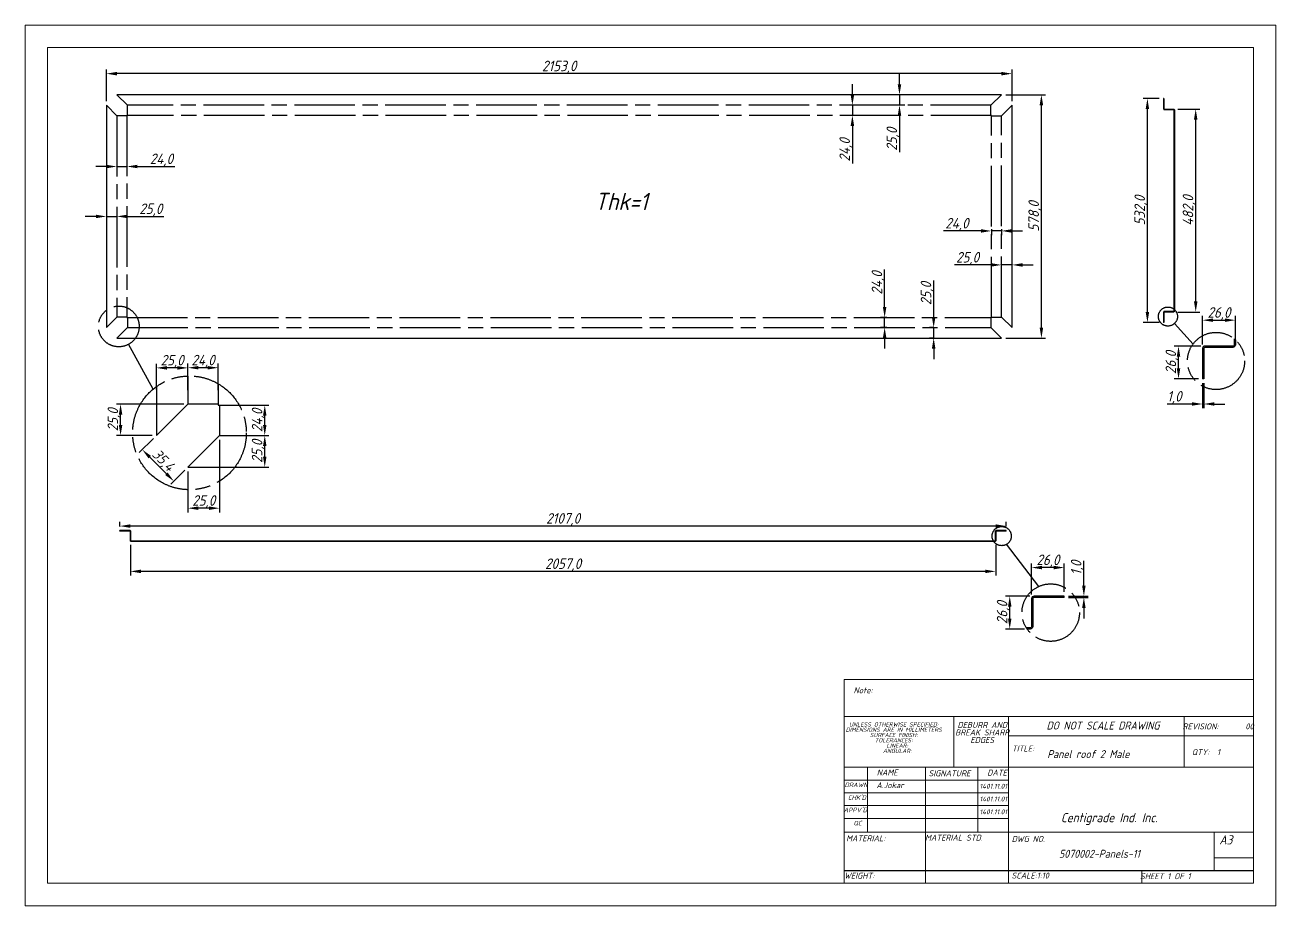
# Model space of a CAD drawing. Header units: inches. Extents: x 18597 to 101525, y -10106 to 51.
# Drawn here: x 51091 to 54065, y -2453 to -360 of the extents above; entities that cross this region are included whole.
import ezdxf

# ---------------------------------------------------------------- set-up
doc = ezdxf.new("R2010")
doc.units = ezdxf.units.IN
doc.header["$LTSCALE"] = 6
doc.header["$MEASUREMENT"] = 0
doc.linetypes.add('ACAD_ISO08W100', pattern=[36, 24, -3, 6, -3])
doc.linetypes.add('SLD-Solid', pattern=[0])
doc.styles.add('GENISO', font='geniso.shx', dxfattribs={"oblique": 15})
doc.dimstyles.new('Scale', dxfattribs={"dimscale": 10, "dimtxt": 2.5, "dimasz": 2.5, "dimexe": 1, "dimexo": 1, "dimgap": 0.1, "dimtad": 1, "dimdec": 1, "dimzin": 0, "dimtxsty": 'GENISO', "dimcen": 2.5, "dimclrd": 1, "dimclre": 1, "dimclrt": 256, "dimadec": 0, "dimazin": 0, "dimtfac": 1, "dimtdec": 1, "dimtmove": 0, "dimatfit": 3, "dimfxl": 1, "dimtzin": 0, "dimlwd": -1, "dimlwe": -1, "dimarcsym": 0})
doc.dimstyles.new('Scale 3', dxfattribs={"dimscale": 10, "dimtxt": 2.5, "dimasz": 2.5, "dimexe": 1, "dimexo": 1, "dimgap": 0.1, "dimtad": 1, "dimdec": 1, "dimlfac": 0.333333, "dimzin": 0, "dimtxsty": 'GENISO', "dimcen": 2.5, "dimclrd": 1, "dimclre": 1, "dimclrt": 256, "dimadec": 0, "dimazin": 0, "dimtfac": 1, "dimtdec": 1, "dimtmove": 0, "dimatfit": 3, "dimfxl": 1, "dimtzin": 0, "dimlwd": -1, "dimlwe": -1, "dimarcsym": 0})

# ---------------------------------------------------------------- blocks, each defined once
blk = doc.blocks.new('*D186')
at = {"color": 1, "transparency": 16777216}
for p, q in [((53886.5, -1122.8), (53823.4, -1122.8)), ((53833.4, -1175.8), (53833.4, -1147.8)), ((53880.5, -1200.8), (53823.4, -1200.8))]:
    blk.add_line(p, q, dxfattribs=at)
for points in [[(53829.2, -1147.8), (53837.5, -1147.8), (53833.4, -1122.8)], [(53829.2, -1175.8), (53837.5, -1175.8), (53833.4, -1200.8)]]:
    blk.add_solid(points, dxfattribs=at)
at = {"layer": 'Defpoints', "color": 0, "transparency": 16777216}
for p in [(53833.4, -1122.8), (53896.5, -1122.8), (53890.5, -1200.8)]:
    blk.add_point(p, dxfattribs=at)
at = {"transparency": 16777216, "insert": (53818, -1161.8), "char_height": 25, "attachment_point": 5, "rotation": 90, "style": 'GENISO'}
blk.add_mtext('26,0', dxfattribs=at)
blk = doc.blocks.new('*D187')
at = {"color": 1, "transparency": 16777216}
for p, q in [((53890.5, -1118.8), (53890.5, -1051.2)), ((53915.5, -1061.2), (53943.5, -1061.2)), ((53968.5, -1109.8), (53968.5, -1051.2))]:
    blk.add_line(p, q, dxfattribs=at)
for points in [[(53915.5, -1057), (53915.5, -1065.3), (53890.5, -1061.2)], [(53943.5, -1057), (53943.5, -1065.3), (53968.5, -1061.2)]]:
    blk.add_solid(points, dxfattribs=at)
at = {"layer": 'Defpoints', "color": 0, "transparency": 16777216}
for p in [(53968.5, -1061.2), (53890.5, -1128.8), (53968.5, -1119.8)]:
    blk.add_point(p, dxfattribs=at)
at = {"transparency": 16777216, "insert": (53929.5, -1045.8), "char_height": 25, "attachment_point": 5, "style": 'GENISO'}
blk.add_mtext('26,0', dxfattribs=at)
blk = doc.blocks.new('*D188')
at = {"color": 1, "transparency": 16777216}
for p, q in [((53890.5, -1210.8), (53890.5, -1270.3)), ((53893.5, -1210.8), (53893.5, -1270.3)), ((53865.5, -1260.3), (53806.2, -1260.3)), ((53893.5, -1260.3), (53890.5, -1260.3)), ((53918.5, -1260.3), (53943.5, -1260.3))]:
    blk.add_line(p, q, dxfattribs=at)
for points in [[(53865.5, -1256.1), (53865.5, -1264.4), (53890.5, -1260.3)], [(53918.5, -1256.1), (53918.5, -1264.4), (53893.5, -1260.3)]]:
    blk.add_solid(points, dxfattribs=at)
at = {"layer": 'Defpoints', "color": 0, "transparency": 16777216}
for p in [(53890.5, -1200.8), (53893.5, -1200.8), (53890.5, -1260.3)]:
    blk.add_point(p, dxfattribs=at)
at = {"transparency": 16777216, "insert": (53823.4, -1244.9), "char_height": 25, "attachment_point": 5, "style": 'GENISO'}
blk.add_mtext('1,0', dxfattribs=at)
blk = doc.blocks.new('*D189')
at = {"color": 1, "transparency": 16777216}
for p, q in [((53483.9, -1712.8), (53483.9, -1638.8)), ((53536.9, -1648.8), (53508.9, -1648.8)), ((53561.9, -1706.8), (53561.9, -1638.8))]:
    blk.add_line(p, q, dxfattribs=at)
for points in [[(53508.9, -1644.6), (53508.9, -1653), (53483.9, -1648.8)], [(53536.9, -1644.6), (53536.9, -1653), (53561.9, -1648.8)]]:
    blk.add_solid(points, dxfattribs=at)
at = {"layer": 'Defpoints', "color": 0, "transparency": 16777216}
for p in [(53483.9, -1648.8), (53483.9, -1722.8), (53561.9, -1716.8)]:
    blk.add_point(p, dxfattribs=at)
at = {"transparency": 16777216, "insert": (53522.9, -1633.4), "char_height": 25, "attachment_point": 5, "style": 'GENISO'}
blk.add_mtext('26,0', dxfattribs=at)
blk = doc.blocks.new('*D190')
at = {"color": 1, "transparency": 16777216}
for p, q in [((53479.9, -1716.8), (53422.1, -1716.8)), ((53432.1, -1769.8), (53432.1, -1741.8)), ((53467.2, -1794.8), (53422.1, -1794.8))]:
    blk.add_line(p, q, dxfattribs=at)
for points in [[(53428, -1741.8), (53436.3, -1741.8), (53432.1, -1716.8)], [(53428, -1769.8), (53436.3, -1769.8), (53432.1, -1794.8)]]:
    blk.add_solid(points, dxfattribs=at)
at = {"layer": 'Defpoints', "color": 0, "transparency": 16777216}
for p in [(53432.1, -1716.8), (53489.9, -1716.8), (53477.2, -1794.8)]:
    blk.add_point(p, dxfattribs=at)
at = {"transparency": 16777216, "insert": (53416.8, -1755.8), "char_height": 25, "attachment_point": 5, "rotation": 90, "style": 'GENISO'}
blk.add_mtext('26,0', dxfattribs=at)
blk = doc.blocks.new('*D191')
at = {"color": 1, "transparency": 16777216}
for p, q in [((53608.4, -1691.8), (53608.4, -1632.5)), ((53571.9, -1716.8), (53618.4, -1716.8)), ((53571.9, -1719.8), (53618.4, -1719.8)), ((53608.4, -1719.8), (53608.4, -1716.8)), ((53608.4, -1744.8), (53608.4, -1769.8))]:
    blk.add_line(p, q, dxfattribs=at)
for points in [[(53604.2, -1691.8), (53612.5, -1691.8), (53608.4, -1716.8)], [(53604.2, -1744.8), (53612.5, -1744.8), (53608.4, -1719.8)]]:
    blk.add_solid(points, dxfattribs=at)
at = {"layer": 'Defpoints', "color": 0, "transparency": 16777216}
for p in [(53561.9, -1716.8), (53561.9, -1719.8), (53608.4, -1716.8)]:
    blk.add_point(p, dxfattribs=at)
at = {"transparency": 16777216, "insert": (53593, -1649.7), "char_height": 25, "attachment_point": 5, "rotation": 90, "style": 'GENISO'}
blk.add_mtext('1,0', dxfattribs=at)
blk = doc.blocks.new('*D192')
at = {"color": 1, "transparency": 16777216}
for p, q in [((51341.8, -1595), (51341.8, -1667.9)), ((53398.8, -1595), (53398.8, -1667.9)), ((53373.8, -1657.9), (51366.8, -1657.9))]:
    blk.add_line(p, q, dxfattribs=at)
for points in [[(51366.8, -1653.7), (51366.8, -1662.1), (51341.8, -1657.9)], [(53373.8, -1653.7), (53373.8, -1662.1), (53398.8, -1657.9)]]:
    blk.add_solid(points, dxfattribs=at)
at = {"layer": 'Defpoints', "color": 0, "transparency": 16777216}
for p in [(51341.8, -1585), (53398.8, -1585), (51341.8, -1657.9)]:
    blk.add_point(p, dxfattribs=at)
at = {"transparency": 16777216, "insert": (52370.3, -1642.5), "char_height": 25, "attachment_point": 5, "style": 'GENISO'}
blk.add_mtext('2057,0', dxfattribs=at)
blk = doc.blocks.new('*D193')
at = {"color": 1, "transparency": 16777216}
for p, q in [((53831.5, -559.8), (53884.2, -559.8)), ((53874.2, -1016.8), (53874.2, -584.8)), ((53831.5, -1041.8), (53884.2, -1041.8))]:
    blk.add_line(p, q, dxfattribs=at)
for points in [[(53870.1, -584.8), (53878.4, -584.8), (53874.2, -559.8)], [(53870.1, -1016.8), (53878.4, -1016.8), (53874.2, -1041.8)]]:
    blk.add_solid(points, dxfattribs=at)
at = {"layer": 'Defpoints', "color": 0, "transparency": 16777216}
for p in [(53821.5, -559.8), (53874.2, -559.8), (53821.5, -1041.8)]:
    blk.add_point(p, dxfattribs=at)
at = {"transparency": 16777216, "insert": (53858.8, -800.8), "char_height": 25, "attachment_point": 5, "rotation": 90, "style": 'GENISO'}
blk.add_mtext('482,0', dxfattribs=at)
blk = doc.blocks.new('*D194')
at = {"color": 1, "transparency": 16777216}
for p, q in [((53787.5, -534.8), (53749.4, -534.8)), ((53759.4, -1041.8), (53759.4, -559.8)), ((53787.5, -1066.8), (53749.4, -1066.8))]:
    blk.add_line(p, q, dxfattribs=at)
for points in [[(53755.2, -559.8), (53763.5, -559.8), (53759.4, -534.8)], [(53755.2, -1041.8), (53763.5, -1041.8), (53759.4, -1066.8)]]:
    blk.add_solid(points, dxfattribs=at)
at = {"layer": 'Defpoints', "color": 0, "transparency": 16777216}
for p in [(53759.4, -534.8), (53797.5, -534.8), (53797.5, -1066.8)]:
    blk.add_point(p, dxfattribs=at)
at = {"transparency": 16777216, "insert": (53744, -800.8), "char_height": 25, "attachment_point": 5, "rotation": 90, "style": 'GENISO'}
blk.add_mtext('532,0', dxfattribs=at)
blk = doc.blocks.new('*D195')
at = {"color": 1, "transparency": 16777216}
for p, q in [((51316.8, -1551), (51316.8, -1540.3)), ((53423.8, -1551), (53423.8, -1540.3)), ((53398.8, -1550.3), (51341.8, -1550.3))]:
    blk.add_line(p, q, dxfattribs=at)
for points in [[(51341.8, -1546.1), (51341.8, -1554.5), (51316.8, -1550.3)], [(53398.8, -1546.1), (53398.8, -1554.5), (53423.8, -1550.3)]]:
    blk.add_solid(points, dxfattribs=at)
at = {"layer": 'Defpoints', "color": 0, "transparency": 16777216}
for p in [(51316.8, -1550.3), (51316.8, -1561), (53423.8, -1561)]:
    blk.add_point(p, dxfattribs=at)
at = {"transparency": 16777216, "insert": (52370.3, -1534.9), "char_height": 25, "attachment_point": 5, "style": 'GENISO'}
blk.add_mtext('2107,0', dxfattribs=at)
blk = doc.blocks.new('*D196')
at = {"color": 1, "transparency": 16777216}
for p, q in [((51595.2, -1335.3), (51671.1, -1335.3)), ((51661.1, -1385.3), (51661.1, -1360.3)), ((51590.7, -1410.3), (51671.1, -1410.3))]:
    blk.add_line(p, q, dxfattribs=at)
for points in [[(51656.9, -1360.3), (51665.2, -1360.3), (51661.1, -1335.3)], [(51656.9, -1385.3), (51665.2, -1385.3), (51661.1, -1410.3)]]:
    blk.add_solid(points, dxfattribs=at)
at = {"layer": 'Defpoints', "color": 0, "transparency": 16777216}
for p in [(51585.2, -1335.3), (51661.1, -1335.3), (51580.7, -1410.3)]:
    blk.add_point(p, dxfattribs=at)
at = {"transparency": 16777216, "insert": (51645.7, -1372.8), "char_height": 25, "attachment_point": 5, "rotation": 90, "style": 'GENISO'}
blk.add_mtext('25,0', dxfattribs=at)
blk = doc.blocks.new('*D197')
at = {"color": 1, "transparency": 16777216}
for p, q in [((51403.4, -1225.5), (51403.4, -1164.5)), ((51453.4, -1174.5), (51428.4, -1174.5)), ((51478.4, -1183.8), (51478.4, -1164.5))]:
    blk.add_line(p, q, dxfattribs=at)
for points in [[(51428.4, -1170.3), (51428.4, -1178.7), (51403.4, -1174.5)], [(51453.4, -1170.3), (51453.4, -1178.7), (51478.4, -1174.5)]]:
    blk.add_solid(points, dxfattribs=at)
at = {"layer": 'Defpoints', "color": 0, "transparency": 16777216}
for p in [(51403.4, -1174.5), (51478.4, -1193.8), (51403.4, -1235.5)]:
    blk.add_point(p, dxfattribs=at)
at = {"transparency": 16777216, "insert": (51440.9, -1159.1), "char_height": 25, "attachment_point": 5, "style": 'GENISO'}
blk.add_mtext('25,0', dxfattribs=at)
blk = doc.blocks.new('*D198')
at = {"color": 1, "transparency": 16777216}
for p, q in [((51478.4, -1227.8), (51478.4, -1164.1)), ((51525.4, -1174.1), (51503.4, -1174.1)), ((51550.4, -1227.8), (51550.4, -1164.1))]:
    blk.add_line(p, q, dxfattribs=at)
for points in [[(51503.4, -1170), (51503.4, -1178.3), (51478.4, -1174.1)], [(51525.4, -1170), (51525.4, -1178.3), (51550.4, -1174.1)]]:
    blk.add_solid(points, dxfattribs=at)
at = {"layer": 'Defpoints', "color": 0, "transparency": 16777216}
for p in [(51478.4, -1174.1), (51478.4, -1237.8), (51550.4, -1237.8)]:
    blk.add_point(p, dxfattribs=at)
at = {"transparency": 16777216, "insert": (51514.4, -1158.8), "char_height": 25, "attachment_point": 5, "style": 'GENISO'}
blk.add_mtext('24,0', dxfattribs=at)
blk = doc.blocks.new('*D199')
at = {"color": 1, "transparency": 16777216}
for p, q in [((51582.6, -1263.3), (51671.1, -1263.3)), ((51661.1, -1310.3), (51661.1, -1288.3)), ((51582.6, -1335.3), (51671.1, -1335.3))]:
    blk.add_line(p, q, dxfattribs=at)
for points in [[(51656.9, -1288.3), (51665.2, -1288.3), (51661.1, -1263.3)], [(51656.9, -1310.3), (51665.2, -1310.3), (51661.1, -1335.3)]]:
    blk.add_solid(points, dxfattribs=at)
at = {"layer": 'Defpoints', "color": 0, "transparency": 16777216}
for p in [(51572.6, -1263.3), (51661.1, -1263.3), (51572.6, -1335.3)]:
    blk.add_point(p, dxfattribs=at)
at = {"transparency": 16777216, "insert": (51645.7, -1299.3), "char_height": 25, "attachment_point": 5, "rotation": 90, "style": 'GENISO'}
blk.add_mtext('24,0', dxfattribs=at)
blk = doc.blocks.new('*D200')
at = {"color": 1, "transparency": 16777216}
for p, q in [((51396.3, -1342.4), (51362.9, -1375.8)), ((51427.3, -1426.1), (51387.7, -1386.4)), ((51471.3, -1417.4), (51437.9, -1450.8))]:
    blk.add_line(p, q, dxfattribs=at)
for points in [[(51390.6, -1383.5), (51384.7, -1389.4), (51370, -1368.7)], [(51430.2, -1423.1), (51424.4, -1429), (51445, -1443.7)]]:
    blk.add_solid(points, dxfattribs=at)
at = {"layer": 'Defpoints', "color": 0, "transparency": 16777216}
for p in [(51403.4, -1335.3), (51370, -1368.7), (51478.4, -1410.3)]:
    blk.add_point(p, dxfattribs=at)
at = {"transparency": 16777216, "insert": (51418.3, -1395.4), "char_height": 25, "attachment_point": 5, "rotation": 315, "style": 'GENISO'}
blk.add_mtext('35,4', dxfattribs=at)
blk = doc.blocks.new('*D201')
at = {"color": 1, "transparency": 16777216}
for p, q in [((51468.4, -1260.3), (51308.3, -1260.3)), ((51318.3, -1310.3), (51318.3, -1285.3)), ((51393.4, -1335.3), (51308.3, -1335.3))]:
    blk.add_line(p, q, dxfattribs=at)
for points in [[(51314.2, -1285.3), (51322.5, -1285.3), (51318.3, -1260.3)], [(51314.2, -1310.3), (51322.5, -1310.3), (51318.3, -1335.3)]]:
    blk.add_solid(points, dxfattribs=at)
at = {"layer": 'Defpoints', "color": 0, "transparency": 16777216}
for p in [(51318.3, -1260.3), (51478.4, -1260.3), (51403.4, -1335.3)]:
    blk.add_point(p, dxfattribs=at)
at = {"transparency": 16777216, "insert": (51302.9, -1297.8), "char_height": 25, "attachment_point": 5, "rotation": 90, "style": 'GENISO'}
blk.add_mtext('25,0', dxfattribs=at)
blk = doc.blocks.new('*D202')
at = {"color": 1, "transparency": 16777216}
for p, q in [((51553.4, -1345.3), (51553.4, -1517.8)), ((51478.4, -1420.3), (51478.4, -1517.8)), ((51528.4, -1507.8), (51503.4, -1507.8))]:
    blk.add_line(p, q, dxfattribs=at)
for points in [[(51503.4, -1503.6), (51503.4, -1512), (51478.4, -1507.8)], [(51528.4, -1503.6), (51528.4, -1512), (51553.4, -1507.8)]]:
    blk.add_solid(points, dxfattribs=at)
at = {"layer": 'Defpoints', "color": 0, "transparency": 16777216}
for p in [(51553.4, -1335.3), (51478.4, -1410.3), (51478.4, -1507.8)]:
    blk.add_point(p, dxfattribs=at)
at = {"transparency": 16777216, "insert": (51515.9, -1492.4), "char_height": 25, "attachment_point": 5, "style": 'GENISO'}
blk.add_mtext('25,0', dxfattribs=at)
blk = doc.blocks.new('*D203')
at = {"color": 1, "transparency": 16777216}
for p, q in [((51284.5, -540.7), (51284.5, -465.6)), ((53412.5, -475.6), (51309.5, -475.6)), ((53437.5, -540.7), (53437.5, -465.6))]:
    blk.add_line(p, q, dxfattribs=at)
for points in [[(51309.5, -471.4), (51309.5, -479.8), (51284.5, -475.6)], [(53412.5, -471.4), (53412.5, -479.8), (53437.5, -475.6)]]:
    blk.add_solid(points, dxfattribs=at)
at = {"layer": 'Defpoints', "color": 0, "transparency": 16777216}
for p in [(51284.5, -475.6), (51284.5, -550.7), (53437.5, -550.7)]:
    blk.add_point(p, dxfattribs=at)
at = {"transparency": 16777216, "insert": (52361, -460.2), "char_height": 25, "attachment_point": 5, "style": 'GENISO'}
blk.add_mtext('2153,0', dxfattribs=at)
blk = doc.blocks.new('*D204')
at = {"color": 1, "transparency": 16777216}
for p, q in [((53422.5, -525.7), (53517.4, -525.7)), ((53507.4, -1078.7), (53507.4, -550.7)), ((53422.5, -1103.7), (53517.4, -1103.7))]:
    blk.add_line(p, q, dxfattribs=at)
for points in [[(53503.2, -550.7), (53511.6, -550.7), (53507.4, -525.7)], [(53503.2, -1078.7), (53511.6, -1078.7), (53507.4, -1103.7)]]:
    blk.add_solid(points, dxfattribs=at)
at = {"layer": 'Defpoints', "color": 0, "transparency": 16777216}
for p in [(53412.5, -525.7), (53507.4, -525.7), (53412.5, -1103.7)]:
    blk.add_point(p, dxfattribs=at)
at = {"transparency": 16777216, "insert": (53492, -814.7), "char_height": 25, "attachment_point": 5, "rotation": 90, "style": 'GENISO'}
blk.add_mtext('578,0', dxfattribs=at)
blk = doc.blocks.new('*D205')
at = {"color": 1, "transparency": 16777216}
for p, q in [((53251.3, -1053.7), (53251.3, -967.3)), ((53251.4, -1078.7), (53241.3, -1078.7)), ((53251.3, -1103.7), (53251.3, -1078.7)), ((53251.4, -1103.7), (53241.3, -1103.7)), ((53251.3, -1128.7), (53251.3, -1153.7))]:
    blk.add_line(p, q, dxfattribs=at)
for points in [[(53247.1, -1053.7), (53255.5, -1053.7), (53251.3, -1078.7)], [(53247.1, -1128.7), (53255.5, -1128.7), (53251.3, -1103.7)]]:
    blk.add_solid(points, dxfattribs=at)
at = {"layer": 'Defpoints', "color": 0, "transparency": 16777216}
for p in [(53251.3, -1078.7), (53261.4, -1078.7), (53261.4, -1103.7)]:
    blk.add_point(p, dxfattribs=at)
at = {"transparency": 16777216, "insert": (53235.9, -998), "char_height": 25, "attachment_point": 5, "rotation": 90, "style": 'GENISO'}
blk.add_mtext('25,0', dxfattribs=at)
blk = doc.blocks.new('*D206')
at = {"color": 1, "transparency": 16777216}
for p, q in [((53134.7, -1029.7), (53134.7, -940.8)), ((53140.2, -1054.7), (53124.7, -1054.7)), ((53134.7, -1078.7), (53134.7, -1054.7)), ((53140.2, -1078.7), (53124.7, -1078.7)), ((53134.7, -1103.7), (53134.7, -1128.7))]:
    blk.add_line(p, q, dxfattribs=at)
for points in [[(53130.5, -1029.7), (53138.9, -1029.7), (53134.7, -1054.7)], [(53130.5, -1103.7), (53138.9, -1103.7), (53134.7, -1078.7)]]:
    blk.add_solid(points, dxfattribs=at)
at = {"layer": 'Defpoints', "color": 0, "transparency": 16777216}
for p in [(53134.7, -1054.7), (53150.2, -1054.7), (53150.2, -1078.7)]:
    blk.add_point(p, dxfattribs=at)
at = {"transparency": 16777216, "insert": (53119.3, -972.8), "char_height": 25, "attachment_point": 5, "rotation": 90, "style": 'GENISO'}
blk.add_mtext('24,0', dxfattribs=at)
blk = doc.blocks.new('*D207')
at = {"color": 1, "transparency": 16777216}
for p, q in [((53363.5, -849.2), (53274.5, -849.2)), ((53388.5, -844.9), (53388.5, -859.2)), ((53412.5, -849.2), (53388.5, -849.2)), ((53412.5, -844.9), (53412.5, -859.2)), ((53437.5, -849.2), (53462.5, -849.2))]:
    blk.add_line(p, q, dxfattribs=at)
for points in [[(53363.5, -845), (53363.5, -853.4), (53388.5, -849.2)], [(53437.5, -845), (53437.5, -853.4), (53412.5, -849.2)]]:
    blk.add_solid(points, dxfattribs=at)
at = {"layer": 'Defpoints', "color": 0, "transparency": 16777216}
for p in [(53388.5, -834.9), (53388.5, -849.2), (53412.5, -834.9)]:
    blk.add_point(p, dxfattribs=at)
at = {"transparency": 16777216, "insert": (53306.5, -833.8), "char_height": 25, "attachment_point": 5, "style": 'GENISO'}
blk.add_mtext('24,0', dxfattribs=at)
blk = doc.blocks.new('*D208')
at = {"color": 1, "transparency": 16777216}
for p, q in [((53412.5, -940.9), (53412.5, -919.9)), ((53437.5, -952.3), (53437.5, -919.9)), ((53387.5, -929.9), (53301, -929.9)), ((53437.5, -929.9), (53412.5, -929.9)), ((53462.5, -929.9), (53487.5, -929.9))]:
    blk.add_line(p, q, dxfattribs=at)
for points in [[(53387.5, -925.8), (53387.5, -934.1), (53412.5, -929.9)], [(53462.5, -925.8), (53462.5, -934.1), (53437.5, -929.9)]]:
    blk.add_solid(points, dxfattribs=at)
at = {"layer": 'Defpoints', "color": 0, "transparency": 16777216}
for p in [(53412.5, -929.9), (53412.5, -950.9), (53437.5, -962.3)]:
    blk.add_point(p, dxfattribs=at)
at = {"transparency": 16777216, "insert": (53331.8, -914.6), "char_height": 25, "attachment_point": 5, "style": 'GENISO'}
blk.add_mtext('25,0', dxfattribs=at)
blk = doc.blocks.new('*D209')
at = {"color": 1, "transparency": 16777216}
for p, q in [((53170, -500.7), (53170, -475.7)), ((53183, -525.7), (53160, -525.7)), ((53170, -525.7), (53170, -550.7)), ((53183, -550.7), (53160, -550.7)), ((53170, -575.7), (53170, -662.2))]:
    blk.add_line(p, q, dxfattribs=at)
for points in [[(53165.8, -500.7), (53174.2, -500.7), (53170, -525.7)], [(53165.8, -575.7), (53174.2, -575.7), (53170, -550.7)]]:
    blk.add_solid(points, dxfattribs=at)
at = {"layer": 'Defpoints', "color": 0, "transparency": 16777216}
for p in [(53193, -525.7), (53170, -550.7), (53193, -550.7)]:
    blk.add_point(p, dxfattribs=at)
at = {"transparency": 16777216, "insert": (53154.6, -631.5), "char_height": 25, "attachment_point": 5, "rotation": 90, "style": 'GENISO'}
blk.add_mtext('25,0', dxfattribs=at)
blk = doc.blocks.new('*D210')
at = {"color": 1, "transparency": 16777216}
for p, q in [((53058, -525.7), (53058, -500.7)), ((53049.6, -550.7), (53048, -550.7)), ((53058, -550.7), (53058, -574.7)), ((53049.6, -574.7), (53048, -574.7)), ((53058, -599.7), (53058, -688.7))]:
    blk.add_line(p, q, dxfattribs=at)
for points in [[(53053.9, -525.7), (53062.2, -525.7), (53058, -550.7)], [(53053.9, -599.7), (53062.2, -599.7), (53058, -574.7)]]:
    blk.add_solid(points, dxfattribs=at)
at = {"layer": 'Defpoints', "color": 0, "transparency": 16777216}
for p in [(53059.6, -550.7), (53058, -574.7), (53059.6, -574.7)]:
    blk.add_point(p, dxfattribs=at)
at = {"transparency": 16777216, "insert": (53042.7, -656.7), "char_height": 25, "attachment_point": 5, "rotation": 90, "style": 'GENISO'}
blk.add_mtext('24,0', dxfattribs=at)
blk = doc.blocks.new('*D211')
at = {"color": 1, "transparency": 16777216}
for p, q in [((51284.5, -696.2), (51259.5, -696.2)), ((51309.5, -696.2), (51333.5, -696.2)), ((51358.5, -696.2), (51447.5, -696.2))]:
    blk.add_line(p, q, dxfattribs=at)
for points in [[(51284.5, -692), (51284.5, -700.3), (51309.5, -696.2)], [(51358.5, -692), (51358.5, -700.3), (51333.5, -696.2)]]:
    blk.add_solid(points, dxfattribs=at)
at = {"layer": 'Defpoints', "color": 0, "transparency": 16777216}
for p in [(51309.5, -696.2), (51333.5, -696.2), (51333.5, -696.2)]:
    blk.add_point(p, dxfattribs=at)
at = {"transparency": 16777216, "insert": (51415.5, -680.8), "char_height": 25, "attachment_point": 5, "style": 'GENISO'}
blk.add_mtext('24,0', dxfattribs=at)
blk = doc.blocks.new('*D212')
at = {"color": 1, "transparency": 16777216}
for p, q in [((51259.5, -814.7), (51234.5, -814.7)), ((51284.5, -814.7), (51309.5, -814.7)), ((51334.5, -814.7), (51421, -814.7))]:
    blk.add_line(p, q, dxfattribs=at)
for points in [[(51259.5, -810.6), (51259.5, -818.9), (51284.5, -814.7)], [(51334.5, -810.6), (51334.5, -818.9), (51309.5, -814.7)]]:
    blk.add_solid(points, dxfattribs=at)
at = {"layer": 'Defpoints', "color": 0, "transparency": 16777216}
for p in [(51284.5, -814.7), (51309.5, -814.7), (51309.5, -814.7)]:
    blk.add_point(p, dxfattribs=at)
at = {"transparency": 16777216, "insert": (51390.2, -799.4), "char_height": 25, "attachment_point": 5, "style": 'GENISO'}
blk.add_mtext('25,0', dxfattribs=at)

msp = doc.modelspace()

# ---------------------------------------------------------------- linework, layer by layer
for p, q in [((51334.5, -550.74), (51309.5, -525.74)), ((53387.5, -550.74), (53412.5, -525.74)), ((53798.47, -534.79), (53797.47, -534.79)), ((51309.5, -575.74), (51284.5, -550.74)), ((51334.5, -574.74), (51334.5, -550.74)), ((53387.5, -574.74), (53387.5, -550.74)), ((53412.5, -575.74), (53437.5, -550.74)), ((51333.5, -575.74), (51309.5, -575.74)), ((53388.5, -575.74), (53412.5, -575.74)), ((51309.5, -1053.74), (51284.5, -1078.74)), ((51333.5, -1053.74), (51309.5, -1053.74)), ((51334.5, -1054.74), (51334.5, -1078.74)), ((53387.5, -1054.74), (53387.5, -1078.74)), ((53388.5, -1053.74), (53412.5, -1053.74)), ((53412.5, -1053.74), (53437.5, -1078.74)), ((53798.47, -1066.79), (53797.47, -1066.79)), ((51334.5, -1078.74), (51309.5, -1103.74)), ((53387.5, -1078.74), (53412.5, -1103.74)), ((53893.51, -1200.75), (53890.51, -1200.75)), ((51478.38, -1260.34), (51403.38, -1335.34)), ((51550.38, -1260.34), (51478.38, -1260.34)), ((51553.38, -1263.34), (51553.38, -1335.34)), ((51553.38, -1335.34), (51478.38, -1410.34)), ((51316.8, -1562.04), (51316.8, -1561.04)), ((53423.8, -1562.04), (53423.8, -1561.04)), ((53561.86, -1719.8), (53561.86, -1716.8)), ((53038.16, -2368.41), (54011.31, -2368.41))]:
    msp.add_line(p, q)
at = {"linetype": 'ACAD_ISO08W100'}
for p, q in [((53867.93, -1117.82), (53823.48, -1069.28)), ((51395.61, -1225.1), (51337.3, -1118.47)), ((53501.1, -1693.72), (53424.61, -1593.62))]:
    msp.add_line(p, q, dxfattribs=at)
at = {"color": 7, "linetype": 'SLD-Solid', "lineweight": 0}
for p, q in [((53038.16, -1914.46), (54011.31, -1914.46)), ((53038.16, -1914.46), (53038.16, -2002.94)), ((53038.16, -2002.94), (54011.31, -2002.94)), ((53038.16, -2002.94), (53038.16, -2397.07)), ((53299, -2002.94), (53299, -2122.97)), ((53429.43, -2002.94), (53429.43, -2398.86)), ((53847.13, -2122.97), (53847.13, -2002.94)), ((54011.31, -2048.62), (53429.43, -2048.62)), ((54011.31, -2122.97), (53038.16, -2122.97)), ((53094.06, -2122.97), (53094.06, -2277.04)), ((53231.58, -2122.97), (53231.58, -2397.07)), ((53356.32, -2122.97), (53356.32, -2277.04)), ((53429.43, -2397.07), (53429.43, -2122.97)), ((53429.43, -2153.43), (53038.16, -2153.43)), ((53429.43, -2183.88), (53038.16, -2183.88)), ((53429.43, -2214.34), (53038.16, -2214.34)), ((53429.43, -2244.79), (53038.16, -2244.79)), ((53112.69, -2277.04), (53038.16, -2277.04)), ((53112.69, -2277.04), (54011.31, -2277.04)), ((53918.15, -2368.41), (53918.15, -2277.04)), ((54011.31, -2337.95), (53918.15, -2337.95)), ((53746.16, -2398.86), (53746.16, -2368.41))]:
    msp.add_line(p, q, dxfattribs=at)
for points in [[(51091.15, -360.13), (54065.05, -360.13), (54065.05, -2452.61), (51091.15, -2452.61)], [(51144.89, -413.87), (54011.31, -413.87), (54011.31, -2398.86), (51144.89, -2398.86)]]:
    msp.add_lwpolyline(points, close=True, dxfattribs=at)
for points in [[(53412.5, -525.74), (51309.5, -525.74)], [(51284.5, -550.74), (51284.5, -1078.74)], [(53437.5, -1078.74), (53437.5, -550.74)], [(51309.5, -1103.74), (53412.5, -1103.74)], [(51403.38, -1219.08), (51403.38, -1335.34)], [(51478.38, -1410.34), (51589.86, -1410.34)]]:
    msp.add_lwpolyline(points)
for points in [[(53797.47, -534.79), (53797.47, -558.79, 0.4142136), (53799.47, -560.79), (53821.47, -560.79, -0.4142136), (53822.47, -561.79), (53822.47, -1039.79, -0.4142136), (53821.47, -1040.79), (53799.47, -1040.79, 0.4142136), (53797.47, -1042.79), (53797.47, -1066.79)], [(53798.47, -534.79), (53798.47, -558.79, 0.4142136), (53799.47, -559.79), (53821.47, -559.79, -0.4142136), (53823.47, -561.79), (53823.47, -1039.79, -0.4142136), (53821.47, -1041.79), (53799.47, -1041.79, 0.4142136), (53798.47, -1042.79), (53798.47, -1066.79)], [(53965.51, -1105.37), (53965.51, -1119.75, -0.4142136), (53962.51, -1122.75), (53896.51, -1122.75, 0.4142136), (53890.51, -1128.75), (53890.51, -1200.75)], [(53968.51, -1107.96), (53968.51, -1119.75, -0.4142136), (53962.51, -1125.75), (53896.51, -1125.75, 0.4142136), (53893.51, -1128.75), (53893.51, -1200.75)], [(53423.8, -1561.04), (53399.8, -1561.04, 0.4142136), (53397.8, -1563.04), (53397.8, -1585.04, -0.4142136), (53396.8, -1586.04), (51343.8, -1586.04, -0.4142136), (51342.8, -1585.04), (51342.8, -1563.04, 0.4142136), (51340.8, -1561.04), (51316.8, -1561.04)], [(53423.8, -1562.04), (53399.8, -1562.04, 0.4142136), (53398.8, -1563.04), (53398.8, -1585.04, -0.4142136), (53396.8, -1587.04), (51343.8, -1587.04, -0.4142136), (51341.8, -1585.04), (51341.8, -1563.04, 0.4142136), (51340.8, -1562.04), (51316.8, -1562.04)], [(53561.86, -1716.8), (53489.86, -1716.8, 0.4142136), (53483.86, -1722.8), (53483.86, -1788.8, -0.4142136), (53480.86, -1791.8), (53471.52, -1791.8)], [(53561.86, -1719.8), (53489.86, -1719.8, 0.4142136), (53486.86, -1722.8), (53486.86, -1788.8, -0.4142136), (53480.86, -1794.8), (53473.49, -1794.8)]]:
    msp.add_lwpolyline(points, format="xyb")
at = {"linetype": 'ACAD_ISO08W100'}
for points in [[(53387.5, -550.74), (51334.5, -550.74)], [(51309.5, -575.74), (51309.5, -1053.74)], [(53412.5, -1053.74), (53412.5, -575.74)], [(51334.5, -1078.74), (53387.5, -1078.74)], [(51478.38, -1193.78), (51478.38, -1260.34)], [(51550.38, -1212.23), (51550.38, -1263.34), (51600.31, -1263.34)], [(51553.38, -1335.34), (51617.08, -1335.34)]]:
    msp.add_lwpolyline(points, dxfattribs=at)
msp.add_lwpolyline([(53388.5, -574.74), (51333.5, -574.74), (51333.5, -1054.74), (53388.5, -1054.74)], close=True, dxfattribs=at)
for centre, radius in [((51314.07, -1075.98), 48.42), ((53808.19, -1052.57), 22.65), ((53922.65, -1158.09), 67.94), ((51482.16, -1328.81), 135.08), ((53413.02, -1574.04), 22.76), ((53529.53, -1755.8), 68.28)]:
    msp.add_circle(centre, radius, dxfattribs=at)

# ---------------------------------------------------------------- texts
at = {"style": 'GENISO', "oblique": 15}
msp.add_text('Thk=1', height=40.989, dxfattribs=at).set_placement((52445.34, -799.7))
at = {"attachment_point": 5, "style": 'GENISO'}
for s, insert, char_height in [('Note:', (53083.5, -1940.36), 14.129), ('UNLESS OTHERWISE SPECIFIED:', (53156.32, -2021.53), 9.8901), ('DEBURR AND', (53366.77, -2022.61), 14.129), ('DO NOT SCALE DRAWING', (53653.8, -2024.09), 19.0193), ('REVISION:       00', (53927.43, -2026.11), 14.1286), ('DIMENSIONS ARE IN MILLIMETERS', (53156.32, -2034.07), 9.8901), ('SURFACE FINISH:', (53156.32, -2046.62), 9.8901), ('BREAK SHARP', (53366.77, -2040.53), 14.1286), ('EDGES', (53366.77, -2058.44), 14.129), ('TOLERANCES:', (53156.32, -2059.16), 9.8901), ('ANGULAR:', (53164.78, -2084.24), 9.89), ('LINEAR:', (53164.78, -2071.7), 9.89), ('TITLE:', (53463.73, -2078.68), 14.129), ('QTY:  1', (53898.6, -2087.01), 14.129), ('Panel roof 2 Male', (53618.95, -2091.93), 19.0193), ('NAME', (53140.79, -2135.5), 14.129), ('SIGNATURE', (53288.72, -2137.52), 14.129), ('DATE', (53402.02, -2135.95), 14.129), ('DRAWN', (53066.88, -2165), 10.868), ('A.Jokar', (53147.71, -2165.74), 14.129), ('1401.11.01', (53392.89, -2168.13), 11.303), ("CHK'D", (53069, -2195.26), 10.868), ('1401.11.01', (53392.89, -2198.59), 11.303), ("APPV'D", (53065.15, -2224.61), 10.868), ('1401.11.01', (53392.89, -2229.04), 11.303), ('QC', (53070.33, -2255.79), 10.868), ('Centigrade Ind. Inc.', (53668.67, -2246.09), 21.7364), ('MATERIAL:', (53089.68, -2292.03), 14.129), ('MATERIAL STD.', (53299.13, -2290.43), 14.1286), ('DWG NO.', (53476.17, -2293.38), 14.129), ('A3', (53945.89, -2295.63), 21.736), ('5070002-Panels-11', (53645.51, -2328.76), 19.0193), ('WEIGHT:', (53074.15, -2380.76), 14.129), ('SCALE:1:10', (53480.86, -2380.43), 14.129), ('SHEET 1 OF 1', (53801.93, -2381.93), 14.1286)]:
    msp.add_mtext(s, dxfattribs=dict(at, insert=insert, char_height=char_height))

# ---------------------------------------------------------------- dimensions: what is measured, and where the dimension line sits
for base, p1, p2, dimstyle, picture, middle in [((51284.5, -475.6), (53437.5, -550.74), (51284.5, -550.74), 'Scale', '*D203', (52361, -460.23)), ((51333.5, -696.15), (51309.5, -696.15), (51333.5, -696.15), 'Scale', '*D211', (51415.48, -680.77)), ((51309.5, -814.74), (51284.5, -814.74), (51309.5, -814.74), 'Scale', '*D212', (51390.23, -799.36)), ((53388.5, -849.19), (53412.5, -834.93), (53388.5, -834.93), 'Scale', '*D207', (53306.52, -833.81)), ((53412.5, -929.95), (53437.5, -962.26), (53412.5, -950.85), 'Scale', '*D208', (53331.77, -914.57)), ((53968.51, -1061.17), (53890.51, -1128.75), (53968.51, -1119.75), 'Scale 3', '*D187', (53929.51, -1045.79)), ((51403.38, -1174.51), (51478.38, -1193.78), (51403.38, -1235.5), 'Scale 3', '*D197', (51440.88, -1159.13)), ((51478.38, -1174.15), (51550.38, -1237.78), (51478.38, -1237.78), 'Scale 3', '*D198', (51514.38, -1158.77)), ((53890.51, -1260.27), (53893.51, -1200.75), (53890.51, -1200.75), 'Scale 3', '*D188', (53823.37, -1244.89)), ((51478.38, -1507.8), (51553.38, -1335.34), (51478.38, -1410.34), 'Scale 3', '*D202', (51515.88, -1492.42)), ((51316.8, -1550.3), (53423.8, -1561.04), (51316.8, -1561.04), 'Scale', '*D195', (52370.3, -1534.92)), ((51341.8, -1657.89), (53398.8, -1585.04), (51341.8, -1585.04), 'Scale', '*D192', (52370.3, -1642.51)), ((53483.86, -1648.78), (53561.86, -1716.8), (53483.86, -1722.8), 'Scale 3', '*D189', (53522.86, -1633.41))]:
    dim = msp.add_linear_dim(base=base, p1=p1, p2=p2, dimstyle=dimstyle)
    dim.commit()
    dim.dimension.update_dxf_attribs({"geometry": picture, "text_midpoint": middle})
for base, p1, p2, dimstyle, picture, middle in [((53170, -550.74), (53193.01, -525.74), (53193.01, -550.74), 'Scale', '*D209', (53154.62, -631.47)), ((53058.04, -574.74), (53059.58, -550.74), (53059.58, -574.74), 'Scale', '*D210', (53042.66, -656.72)), ((53507.41, -525.74), (53412.5, -1103.74), (53412.5, -525.74), 'Scale', '*D204', (53492.03, -814.74)), ((53759.35, -534.79), (53797.47, -1066.79), (53797.47, -534.79), 'Scale', '*D194', (53743.98, -800.79)), ((53874.22, -559.79), (53821.47, -1041.79), (53821.47, -559.79), 'Scale', '*D193', (53858.84, -800.79)), ((53134.71, -1054.74), (53150.18, -1078.74), (53150.18, -1054.74), 'Scale', '*D206', (53119.33, -972.76)), ((53251.31, -1078.74), (53261.42, -1103.74), (53261.42, -1078.74), 'Scale', '*D205', (53235.93, -998.01)), ((53833.38, -1122.75), (53890.51, -1200.75), (53896.51, -1122.75), 'Scale 3', '*D186', (53818, -1161.75)), ((51318.32, -1260.34), (51403.38, -1335.34), (51478.38, -1260.34), 'Scale 3', '*D201', (51302.94, -1297.84)), ((51661.07, -1263.34), (51572.63, -1335.34), (51572.63, -1263.34), 'Scale 3', '*D199', (51645.69, -1299.34)), ((51661.07, -1335.34), (51580.72, -1410.34), (51585.23, -1335.34), 'Scale 3', '*D196', (51645.69, -1372.84)), ((53608.37, -1716.8), (53561.86, -1719.8), (53561.86, -1716.8), 'Scale 3', '*D191', (53592.99, -1649.66)), ((53432.14, -1716.8), (53477.18, -1794.8), (53489.86, -1716.8), 'Scale 3', '*D190', (53416.76, -1755.8))]:
    dim = msp.add_linear_dim(base=base, p1=p1, p2=p2, angle=90, dimstyle=dimstyle)
    dim.commit()
    dim.dimension.update_dxf_attribs({"geometry": picture, "text_midpoint": middle})
dim = msp.add_aligned_dim(p1=(51478.38, -1410.34), p2=(51403.38, -1335.34), distance=47.25, dimstyle='Scale 3')
dim.commit()
dim.dimension.update_dxf_attribs({"geometry": '*D200', "text_midpoint": (51418.35, -1395.37)})

doc.saveas('drawing.dxf')
